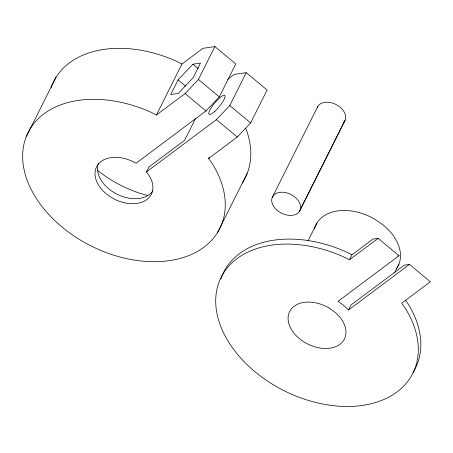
<?xml version="1.0" encoding="UTF-8"?>
<svg xmlns="http://www.w3.org/2000/svg" width="453" height="453" viewBox="0 0 453 453"><rect width="100%" height="100%" fill="white"/><g stroke="black" fill="none" stroke-linecap="round" stroke-linejoin="round"><path stroke-width="0.68" d="M26.234 136.715L56.093 77.174M209.241 157.191L208.607 158.454L211.953 163.125A107.202 73.25 26.6 0 1 149.688 261.624A107.202 73.25 26.6 0 1 22.65 155.906A107.202 73.25 26.6 0 1 150.673 112.129L156.41 115.011L181.947 64.02L202.95 48.318L214.903 46.602L235.775 63.969L219.303 96.874L205.968 110.94L136.053 163.216L131.591 160.974A30.628 20.929 26.6 0 0 95.034 174.45A30.628 20.929 26.6 0 0 133.726 203.691A30.628 20.929 26.6 0 0 147.015 172.627L146.5 171.908L149.003 166.914L184.631 140.271L195.679 118.222M178.04 79.887L170.724 94.49L178.289 93.403L193.165 77.712L200.475 63.109L192.916 64.196L178.04 79.887L185.526 86.115M156.41 115.011L185.09 93.567L198.425 79.502L214.903 46.602M146.5 171.908L216.415 119.637L229.75 105.572L246.228 72.667L267.1 90.039L250.622 122.939L237.293 137.004L208.607 158.454M217.361 232.853L247.219 173.312M272.185 197.553L317.864 106.342M299.49 211.285A15.317 10.464 26.6 0 0 284.325 192.389A15.317 10.464 26.6 0 0 274.62 207.746A15.317 10.464 26.6 0 0 299.49 211.285L344.552 121.296M300.107 210.062L345.169 120.073M307.938 241.019L317.043 222.859M349.473 259.79L351.975 254.79L372.978 239.082L378.153 238.34L399.025 255.713L338.051 301.296L342.853 304.761L348.51 309.999L409.478 264.41L430.35 281.783L401.669 303.227L405.01 307.898A107.202 73.25 26.6 0 1 342.745 406.398A107.202 73.25 26.6 0 1 215.707 300.679A107.202 73.25 26.6 0 1 343.736 256.902L349.473 259.79L378.153 238.34M348.51 309.999L351.013 304.999L404.297 265.152L409.478 264.41M394.54 272.887L398.957 264.065M227.621 79.36L234.269 74.383L246.228 72.667M397.734 255.9L399.025 255.713M181.947 64.02L176.211 61.138A107.202 73.25 26.6 0 0 51.059 87.656M351.975 254.79L346.239 251.902A107.202 73.25 26.6 0 0 220.866 279.076M192.916 64.196L198.261 68.646M198.425 79.502L219.303 96.874M229.75 105.572L250.622 122.939M185.09 93.567L205.968 110.94M216.415 119.637L237.293 137.004M405.656 300.305L407.519 302.898A107.202 73.25 26.6 0 1 412.926 372.626M396.335 268.867A45.946 31.393 26.6 0 0 391.658 233.471A52.582 35.929 26.6 0 0 382.91 224.767L373.895 218.691A45.946 31.393 26.6 0 0 314.354 229.15M317.247 107.565A15.317 10.464 26.6 0 1 336.811 104.949A15.317 10.464 26.6 0 1 343.702 122.389M152.769 191.036A30.628 20.929 26.6 0 1 117.021 194.184A30.628 20.929 26.6 0 1 98.307 163.641M245.719 128.25A107.202 73.25 26.6 0 1 242.151 183.012M147.723 195.515A91.885 62.786 26.6 0 1 97.344 170.175M329.082 308.029L328.232 307.547A30.628 20.929 26.6 0 0 288.108 317.298A30.628 20.929 26.6 0 0 325.588 348.482A30.628 20.929 26.6 0 0 340.073 317.4L335.43 312.593L329.082 308.029M214.892 111.223A12.254 2.899 -50.2 0 0 224.773 95.458A12.254 2.899 -50.2 0 0 211.109 107.922A12.254 2.899 -50.2 0 0 214.892 111.223"/></g></svg>
